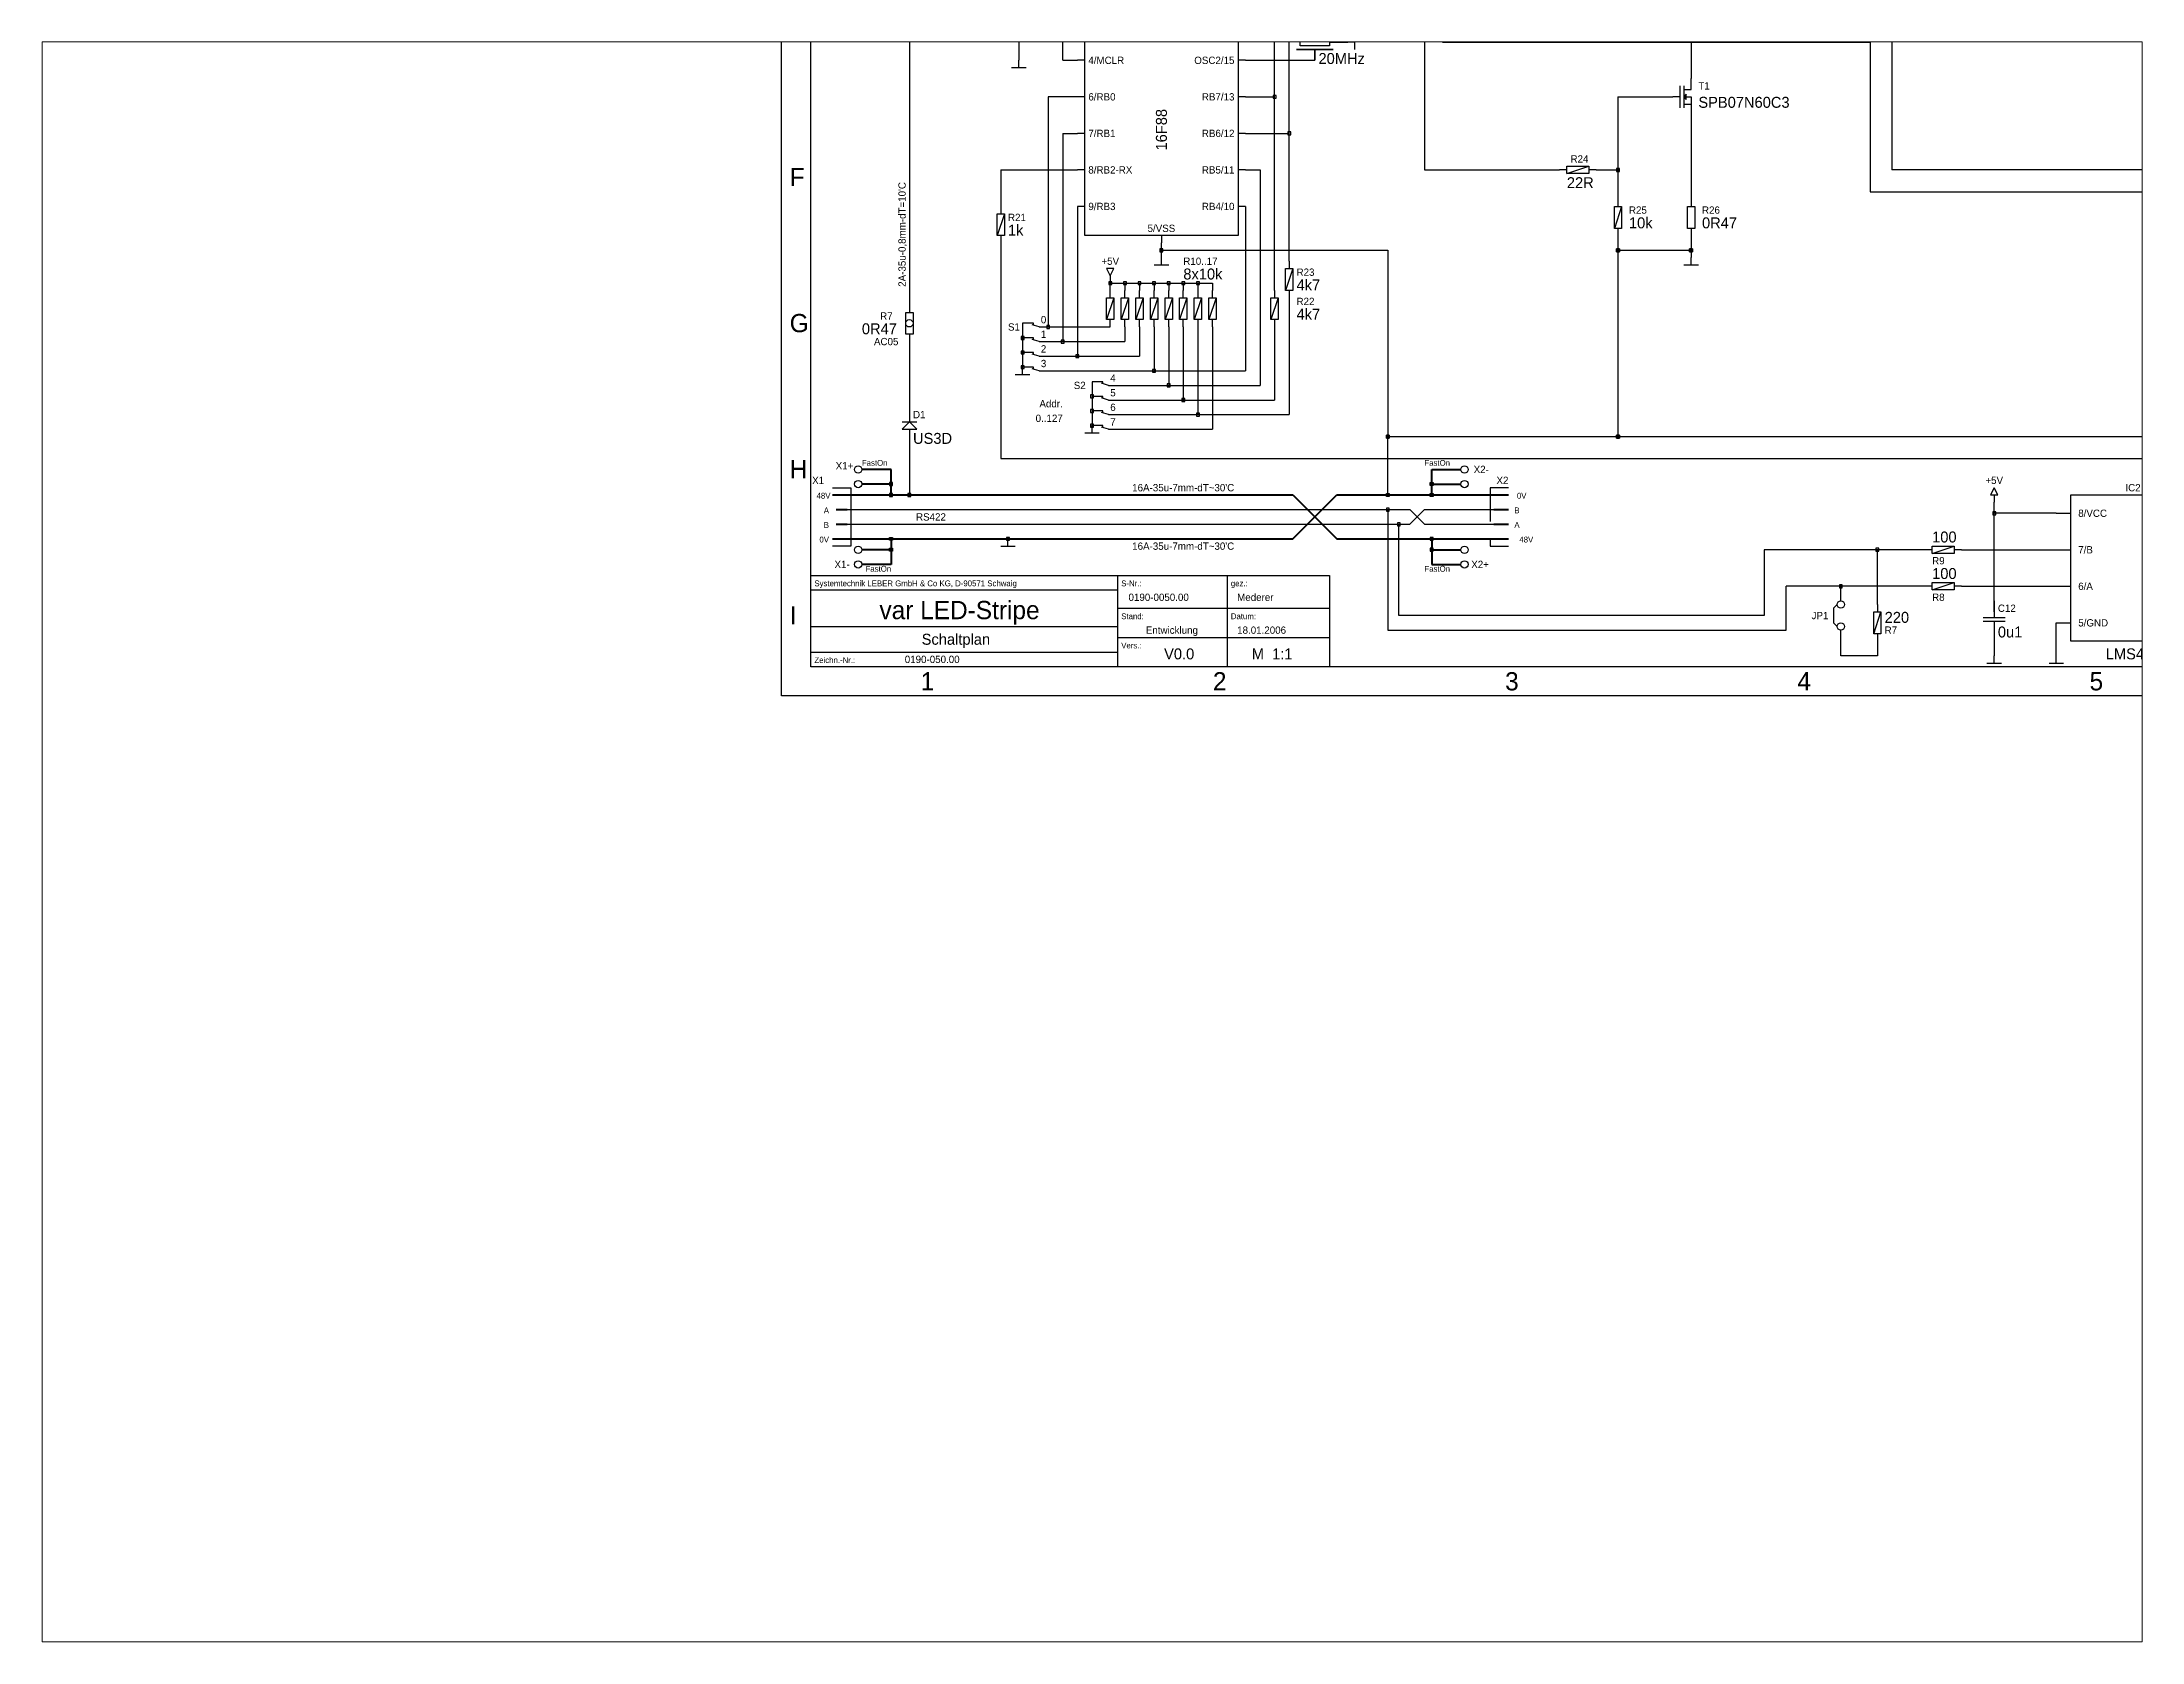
# Paper-space layout 'Layout1' of a CAD drawing. Extents: x 27 to 240, y 20 to 183.
# The model-space entities are those that its viewports show. They can reach past a viewport. Long polylines and large blocks are cut down to what shows.
import ezdxf
from ezdxf.enums import TextEntityAlignment as Align

# ---------------------------------------------------------------- set-up
doc = ezdxf.new("R2010")
doc.units = 0
doc.header["$LTSCALE"] = 0.2
doc.linetypes.add('SOLID', pattern=[0])
doc.linetypes.add('STRICHLINIE', pattern=[19.05, 12.7, -6.35])
doc.layers.get('0').update_dxf_attribs({"linetype": 'CONTINUOUS'})
for name, color, linetype in [('_LAYER_1', 7, 'SOLID'), ('RAHMEN', 5, 'CONTINUOUS'), ('Schaltplan', 7, 'CONTINUOUS'), ('ZEICHNUNG', 7, 'CONTINUOUS')]:
    doc.layers.add(name, color=color, linetype=linetype)

# ---------------------------------------------------------------- blocks, each defined once
blk = doc.blocks.new('Schrift_N')
for p, q in [((42, 12.5), (42, 0)), ((57, 12.5), (57, 0)), ((0, 10.5), (42, 10.5)), ((42, 8), (71, 8)), ((0, 5.5), (42, 5.5)), ((42, 4), (71, 4)), ((0, 2), (42, 2))]:
    blk.add_line(p, q)
blk.add_lwpolyline([(0, 12.5), (71, 12.5), (71, 0), (0, 0)], close=True)
for s, p in [('Systemtechnik LEBER GmbH & Co KG, D-90571 Schwaig', (0.5, 11)), ('S-Nr.:', (42.5, 11)), ('gez.:', (57.5, 11)), ('Stand:', (42.5, 6.5)), ('Datum:', (57.5, 6.5)), ('Vers.:', (42.5, 2.5)), ('Zeichn.-Nr.:', (0.5, 0.5))]:
    blk.add_text(s, height=0.8).set_placement(p)
for tag, height, p in [('PROJEKT', 2.5, (20.5, 6.5)), ('BEZEICHNUNG', 1.5, (20, 3))]:
    blk.add_attdef(tag, text='', height=height).set_placement(p, align=Align.CENTER)
for tag, p, height in [('SACHNUMMER', (46, 9), 1), ('BEARBEITER', (58.5, 9), 1), ('STAND', (46, 4.5), 1), ('DATUM', (58.5, 4.5), 1), ('ZEICHNG.-NR', (13, 0.5), 1), ('VERS', (48.5, 1), 1.5), ('MASST', (60.5, 1), 1.5)]:
    blk.add_attdef(tag, p, '', height=height)
blk = doc.blocks.new('RAHMEN4Q')
at = {"layer": 'RAHMEN'}
for p, q in [((0, 180), (285, 180)), ((0, 0), (0, 180)), ((4, 4), (4, 180)), ((285, 180), (285, 0)), ((285, 4), (4, 4)), ((285, 0), (0, 0))]:
    blk.add_line(p, q, dxfattribs=at)
for s, p in [('A', (1.12, 169.78)), ('B', (1.12, 149.78)), ('C', (1.12, 129.78)), ('D', (1.12, 109.78)), ('E', (1.12, 89.78)), ('F', (1.12, 69.78)), ('G', (1.12, 49.78)), ('H', (1.12, 29.78)), ('I', (1.12, 9.78)), ('1', (19.05, 0.75)), ('2', (59.05, 0.75)), ('3', (99.05, 0.75)), ('4', (139.05, 0.75)), ('5', (179.05, 0.75)), ('6', (219.05, 0.75)), ('7', (259.05, 0.75))]:
    blk.add_text(s, height=2.5, dxfattribs=at).set_placement(p)
blk = doc.blocks.new('GND')
at = {"layer": '_LAYER_1'}
blk.add_line((0, -1), (0, 0), dxfattribs=at)
at = {"layer": '_LAYER_1', "lineweight": 30}
blk.add_line((-1, -1), (1, -1), dxfattribs=at)
blk = doc.blocks.new('FET')
for p, q in [((1, 0), (0, 0)), ((1, -1.5), (1, 1.5)), ((1.5, 1), (2.5, 1)), ((1.85, 0.35), (1.5, 0)), ((1.5, 0), (2.5, 0)), ((1.5, 0), (1.85, -0.35)), ((1.85, -0.35), (1.85, 0.35))]:
    blk.add_line(p, q)
at = {"layer": 'Schaltplan'}
for p, q in [((1.5, 1.5), (1.5, -1.5)), ((2.5, 1), (2.5, 2.5)), ((2.5, 0), (2.5, -2.5)), ((1.5, -1), (2.5, -1))]:
    blk.add_line(p, q, dxfattribs=at)
for tag, p, height in [('TX', (3.5, 1), 1), ('TYP', (3.5, -1.5), 1.5)]:
    blk.add_attdef(tag, p, '', height=height)
blk = doc.blocks.new('R_SENKRECHT')
at = {"layer": 'ZEICHNUNG'}
for p, q in [((0, 5), (0, 4)), ((0, 1), (0, 0))]:
    blk.add_line(p, q, dxfattribs=at)
blk.add_lwpolyline([(-0.5, 1), (-0.5, 4), (0.5, 4), (0.5, 1)], close=True, dxfattribs=at)
for tag, p, height in [('1K0', (1, 2.5), 1.5), ('RX', (1, 1), 1)]:
    blk.add_attdef(tag, p, '', height=height, dxfattribs=at)
blk = doc.blocks.new('VERBINDUNG')
at = {"layer": 'ZEICHNUNG'}
for p, q in [((0.2, 0.2), (-0.2, 0.2)), ((-0.2, 0.2), (-0.2, -0.2)), ((0.2, -0.2), (0.2, 0.2)), ((-0.2, -0.2), (0.2, -0.2))]:
    blk.add_line(p, q, dxfattribs=at)
blk = doc.blocks.new('R_WAAGRECHT')
at = {"layer": 'ZEICHNUNG'}
for p, q in [((-4, 0), (-5, 0)), ((-4, -0.5), (-4, 0.5)), ((-4, 0.5), (-1, 0.5)), ((-1, 0.5), (-1, -0.5)), ((0, 0), (-1, 0)), ((-1, -0.5), (-4, -0.5))]:
    blk.add_line(p, q, dxfattribs=at)
for tag, p, height in [('1K0', (-4, 1), 1.5), ('RX', (-4, -2), 1)]:
    blk.add_attdef(tag, p, '', height=height, dxfattribs=at)
blk = doc.blocks.new('U-plus')
for p, q in [((-0.5, 2), (0, 1)), ((0.5, 2), (-0.5, 2)), ((0, 1), (0.5, 2)), ((0, 1), (0, 0))]:
    blk.add_line(p, q)
blk.add_attdef('U', text='', height=1).set_placement((0, 3), align=Align.MIDDLE)
blk = doc.blocks.new('MCP41XXX')
for p, q in [((-20, 0), (-18, 0)), ((-2, 0), (0, 0)), ((-20, -5), (-18, -5)), ((-2, -5), (0, -5)), ((-20, -10), (-18, -10)), ((-2, -10), (0, -10)), ((-20, -15), (-18, -15)), ((-2, -15), (0, -15))]:
    blk.add_line(p, q)
at = {"lineweight": 30}
blk.add_lwpolyline([(-18, 2.5), (-2, 2.5), (-2, -17.5), (-18, -17.5)], close=True, dxfattribs=at)
for tag, height, p in [('Name', 1, (-9.5, 3)), ('Wert', 1.5, (-9.5, -19.5))]:
    blk.add_attdef(tag, text='', height=height).set_placement(p, align=Align.CENTER)
for tag, p in [('8', (-17, -0.5)), ('7', (-17, -5.5)), ('6', (-17, -10.5)), ('5', (-17, -15.5))]:
    blk.add_attdef(tag, p, '', height=1)
for tag, p in [('1', (-2.5, -0.5)), ('2', (-2.5, -5.5)), ('3', (-2.5, -10.5)), ('4', (-2.5, -15.5))]:
    blk.add_attdef(tag, text='', height=1).set_placement(p, align=Align.RIGHT)
blk = doc.blocks.new('C_SENKRECHT')
at = {"layer": 'ZEICHNUNG'}
for p, q in [((0, 5), (0, 2.75)), ((-1.5, 2.75), (1.5, 2.75)), ((-1.5, 2.25), (1.5, 2.25)), ((0, 2.25), (0, 0))]:
    blk.add_line(p, q, dxfattribs=at)
for tag, p, height in [('+', (-1, 3), 1), ('C', (0.5, 3.5), 1), ('100N', (0.5, 0), 1.5)]:
    blk.add_attdef(tag, p, '', height=height, dxfattribs=at)
blk = doc.blocks.new('+U')
for p, q in [((0, 2), (-0.5, 1)), ((-0.5, 1), (0.5, 1)), ((0.5, 1), (0, 2)), ((0, 1), (0, 0))]:
    blk.add_line(p, q)
blk.add_attdef('U', text='', height=1).set_placement((0, 3), align=Align.MIDDLE)
blk = doc.blocks.new('SWITCH')
for p, q in [((-1.25, 0.5), (-1.5, 0.5)), ((-0.25, 0), (0, 0))]:
    blk.add_line(p, q)
at = {"lineweight": 30}
for p, q in [((-1, 0.5), (-1.25, 0.5)), ((-0.25, 0), (-1.2, 0.29)), ((-1, 0.25), (-1, 0.5))]:
    blk.add_line(p, q, dxfattribs=at)
blk = doc.blocks.new('Verbindung-dick')
at = {"lineweight": 30}
for p, q in [((-0.2, 0.2), (-0.2, -0.2)), ((0.2, 0.2), (-0.2, 0.2)), ((-0.2, 0.2), (-0.2, -0.2)), ((0.2, 0.2), (-0.2, 0.2)), ((0.2, -0.2), (0.2, 0.2)), ((0.2, -0.2), (0.2, 0.2)), ((-0.2, -0.2), (0.2, -0.2)), ((-0.2, -0.2), (0.2, -0.2))]:
    blk.add_line(p, q, dxfattribs=at)
blk = doc.blocks.new('D_oben')
for p, q in [((-1, 0.5), (1, 0.5)), ((0, 0.5), (-1, -0.5)), ((0, 2.5), (0, 0.5)), ((1, -0.5), (0, 0.5)), ((-1, -0.5), (1, -0.5)), ((0, -0.5), (0, -2.5))]:
    blk.add_line(p, q)
for tag, p, height in [('D', (0.5, 1), 1), ('TYP', (0.5, -2.5), 1.5)]:
    blk.add_attdef(tag, p, '', height=height)
blk = doc.blocks.new('Quartz')
for p, q in [((-2.5, 1), (2.5, 1)), ((0, 2.5), (0, 1))]:
    blk.add_line(p, q)
for points in [[(-2, 0.5), (2, 0.5), (2, -0.5), (-2, -0.5)], [(2, 0), (4.5, 0), (4.5, 0), (2, 0)], [(-2.5, -1), (2.5, -1), (2.5, -1), (-2.5, -1)], [(0, -1), (0, -1), (0, -2.5), (0, -2.5)]]:
    blk.add_lwpolyline(points, close=True)
at = {"layer": 'ZEICHNUNG', "rotation": 90}
blk.add_blockref('GND', (4.5, 0), dxfattribs=at)
at = {"layer": 'ZEICHNUNG'}
for tag, p, height in [('Q', (0.5, 2), 1), ('FREQU', (0.5, -3), 1.5)]:
    blk.add_attdef(tag, p, '', height=height, dxfattribs=at)
blk = doc.blocks.new('16F818')
for p, q in [((11.5, 5), (11.5, 4)), ((1, 0), (0, 0)), ((23, 0), (22, 0)), ((1, -5), (0, -5)), ((23, -5), (22, -5)), ((1, -10), (0, -10)), ((23, -10), (22, -10)), ((1, -15), (0, -15)), ((23, -15), (22, -15)), ((1, -20), (0, -20)), ((23, -20), (22, -20)), ((1, -25), (0, -25)), ((23, -25), (22, -25)), ((1, -30), (0, -30)), ((23, -30), (22, -30)), ((1, -35), (0, -35)), ((23, -35), (22, -35)), ((11.5, -39), (11.5, -40))]:
    blk.add_line(p, q)
at = {"lineweight": 30}
blk.add_lwpolyline([(1, 4), (22, 4), (22, -39), (1, -39)], close=True, dxfattribs=at)
for tag, p in [('P14', (11.5, 2.5)), ('P5', (11.5, -38.5))]:
    blk.add_attdef(tag, text='', height=1).set_placement(p, align=Align.CENTER)
for tag, p in [('P1', (1.5, -0.5)), ('P2', (1.5, -5.5)), ('P3', (1.5, -10.5)), ('P4', (1.5, -15.5)), ('P6', (1.5, -20.5)), ('P7', (1.5, -25.5)), ('P8', (1.5, -30.5)), ('P9', (1.5, -35.5))]:
    blk.add_attdef(tag, p, '', height=1)
for tag, p in [('P18', (21.5, -0.5)), ('P17', (21.5, -5.5)), ('P16', (21.5, -10.5)), ('P15', (21.5, -15.5)), ('P13', (21.5, -20.5)), ('P12', (21.5, -25.5)), ('P11', (21.5, -30.5)), ('P10', (21.5, -35.5))]:
    blk.add_attdef(tag, text='', height=1).set_placement(p, align=Align.RIGHT)
blk.add_attdef('POS', text='', height=1).set_placement((11.5, -7.5), align=Align.MIDDLE)
blk.add_attdef('WERT', text='', height=1.5, rotation=90).set_placement((11.5, -24.5), align=Align.MIDDLE)

msp = doc.modelspace()

# ---------------------------------------------------------------- linework, layer by layer
at = {"layer": 'Schaltplan', "lineweight": 30}
for p, q in [((117.5, 254.5), (117.5, 162.5)), ((214.5, 171), (224.5, 171)), ((214.5, 171), (214.5, 145.5)), ((117.5, 159.5), (117.5, 147.5)), ((117.5, 146.5), (117.5, 137.5)), ((183, 137.5), (183, 145.5)), ((183, 145.5), (356.5, 145.5))]:
    msp.add_line(p, q, dxfattribs=at)
at = {"layer": 'Schaltplan'}
for p, q in [((138.5, 197), (138.5, 237.5)), ((167.5, 165.5), (167.5, 232.5)), ((169.5, 169.5), (169.5, 231)), ((224.5, 231), (224.5, 194.5)), ((190.5, 212), (190.5, 199.5)), ((188, 207), (188, 182)), ((252, 207), (252, 182)), ((132.5, 202.5), (132.5, 197)), ((190.5, 199.5), (249, 199.5)), ((249, 199.5), (249, 179)), ((138.5, 197), (140.5, 197)), ((163.5, 197), (173, 197)), ((136.5, 192), (136.5, 160.5)), ((140.5, 192), (136.5, 192)), ((163.5, 192), (167.5, 192)), ((214.5, 192), (214.5, 178)), ((214.5, 192), (222, 192)), ((138.5, 187), (138.5, 158.5)), ((138.5, 187), (140.5, 187)), ((163.5, 187), (169.5, 187)), ((224.5, 189.5), (224.5, 178)), ((130, 182), (140.5, 182)), ((130, 182), (130, 177)), ((163.5, 182), (165.5, 182)), ((165.5, 182), (165.5, 152.5)), ((188, 182), (206.5, 182)), ((207.5, 181.5), (210.5, 182.5)), ((211.5, 182), (214.5, 182)), ((345.5, 182), (252, 182)), ((249, 179), (289.5, 179)), ((130.5, 176), (129.5, 173)), ((140.5, 177), (140.5, 156.5)), ((163.5, 177), (163.5, 154.5)), ((215, 177), (214, 174)), ((214.5, 173), (214.5, 171)), ((224.5, 173), (224.5, 170)), ((130, 172), (130, 142.5)), ((152, 170), (152, 172)), ((152, 171), (183, 171)), ((183, 171), (183, 145.5)), ((170, 168.5), (169, 165.5)), ((145.5, 164.5), (144.5, 161.5)), ((145, 165.5), (145, 166.5)), ((145, 166.5), (159, 166.5)), ((147.5, 164.5), (146.5, 161.5)), ((147, 166.5), (147, 165.5)), ((149.5, 164.5), (148.5, 161.5)), ((149, 166.5), (149, 165.5)), ((151.5, 164.5), (150.5, 161.5)), ((151, 166.5), (151, 165.5)), ((153.5, 164.5), (152.5, 161.5)), ((153, 166.5), (153, 165.5)), ((155.5, 164.5), (154.5, 161.5)), ((155, 166.5), (155, 165.5)), ((157.5, 164.5), (156.5, 161.5)), ((157, 166.5), (157, 165.5)), ((159.5, 164.5), (158.5, 161.5)), ((159, 166.5), (159, 165.5)), ((168, 164.5), (167, 161.5)), ((169.5, 164.5), (169.5, 148.5)), ((134, 161), (133, 161)), ((133, 161), (133, 155)), ((134, 159), (133, 159)), ((135.5, 160.5), (145, 160.5)), ((135.5, 158.5), (147, 158.5)), ((147, 160.5), (147, 158.5)), ((149, 160.5), (149, 156.5)), ((151, 160.5), (151, 154.5)), ((153, 160.5), (153, 152.5)), ((155, 160.5), (155, 150.5)), ((157, 160.5), (157, 148.5)), ((159, 160.5), (159, 146.5)), ((167.5, 160.5), (167.5, 150.5)), ((134, 157), (133, 157)), ((135.5, 156.5), (149, 156.5)), ((134, 155), (133, 155)), ((135.5, 154.5), (163.5, 154.5)), ((143.5, 153), (142.5, 153)), ((142.5, 153), (142.5, 147)), ((145, 152.5), (165.5, 152.5)), ((143.5, 151), (142.5, 151)), ((145, 150.5), (167.5, 150.5)), ((143.5, 149), (142.5, 149)), ((143.5, 147), (142.5, 147)), ((145, 148.5), (169.5, 148.5)), ((145, 146.5), (159, 146.5)), ((130, 142.5), (159.5, 142.5)), ((159.5, 142.5), (297, 142.5)), ((107, 138.5), (109.5, 138.5)), ((109.5, 138.5), (109.5, 130.5)), ((109, 135.5), (186, 135.5)), ((183, 135.5), (183, 119)), ((186, 135.5), (188, 133.5)), ((186, 133.5), (188, 135.5)), ((188, 135.5), (197.5, 135.5)), ((266, 121.5), (266, 136.5)), ((109, 133.5), (186, 133.5)), ((184.5, 121), (184.5, 133.5)), ((188, 133.5), (197.5, 133.5)), ((274.5, 135), (266, 135)), ((109.5, 130.5), (107, 130.5)), ((256.5, 130), (234.5, 130)), ((234.5, 130), (234.5, 121)), ((250, 122.5), (250, 130)), ((257.5, 129.5), (260.5, 130.5)), ((261.5, 130), (274.5, 130)), ((256.5, 125), (237.5, 125)), ((237.5, 119), (237.5, 125)), ((245, 123), (245, 125)), ((257.5, 124.5), (260.5, 125.5)), ((261.5, 125), (274.5, 125)), ((234.5, 121), (184.5, 121)), ((244.5, 122.5), (244, 122)), ((244, 122), (244, 120)), ((249.5, 118.5), (250.5, 121.5)), ((183, 119), (237.5, 119)), ((244, 120), (244.5, 119.5)), ((245, 115.5), (245, 119)), ((266, 118), (266, 115.5)), ((274.5, 115.5), (274.5, 120)), ((250, 115.5), (245, 115.5)), ((250, 117.5), (250, 115.5))]:
    msp.add_line(p, q, dxfattribs=at)
at = {"layer": 'Schaltplan', "lineweight": 50}
for p, q in [((115, 141), (111, 141)), ((115, 137.5), (115, 141)), ((189, 137.5), (189, 141)), ((189, 141), (193, 141)), ((115, 139), (111, 139)), ((189, 139), (193, 139)), ((109, 137.5), (170, 137.5)), ((170, 137.5), (176, 131.5)), ((170, 131.5), (176, 137.5)), ((176, 137.5), (197.5, 137.5)), ((109, 131.5), (170, 131.5)), ((115, 130), (111, 130)), ((115, 131.5), (115, 128)), ((176, 131.5), (197.5, 131.5)), ((189, 131.5), (189, 128)), ((189, 130), (193, 130)), ((115, 128), (111, 128)), ((189, 128), (193, 128))]:
    msp.add_line(p, q, dxfattribs=at)
at = {"layer": 'Schaltplan', "linetype": 'STRICHLINIE'}
for p, q in [((199.5, 138.5), (197, 138.5)), ((197, 138.5), (197, 130.5)), ((197, 130.5), (199.5, 130.5))]:
    msp.add_line(p, q, dxfattribs=at)
at = {"layer": 'Schaltplan', "lineweight": 80}
for p, q in [((107, 137.5), (109, 137.5)), ((107.5, 135.5), (109, 135.5)), ((197.5, 137.5), (199.5, 137.5)), ((197.5, 135.5), (199.5, 135.5)), ((107.5, 133.5), (109, 133.5)), ((197.5, 133.5), (199.5, 133.5)), ((107, 131.5), (109, 131.5)), ((197.5, 131.5), (199.5, 131.5))]:
    msp.add_line(p, q, dxfattribs=at)
at = {"layer": 'Schaltplan'}
for centre in [(117.5, 161), (110.5, 141), (193.5, 141), (110.5, 139), (193.5, 139), (110.5, 130), (193.5, 130), (110.5, 128), (193.5, 128), (245, 122.5), (245, 119.5)]:
    msp.add_circle(centre, 0.5, dxfattribs=at)

# ---------------------------------------------------------------- block references
at = {"layer": 'RAHMEN', "lineweight": 40}
msp.add_blockref('RAHMEN4Q', (100, 110), dxfattribs=at)
at = {"layer": 'RAHMEN'}
ref = msp.add_blockref('Schrift_N', (104, 114), dxfattribs=at)
ref.add_attrib('SACHNUMMER', '0190-0050.00', (147.5, 123), dxfattribs={"height": 1})
ref.add_attrib('STAND', 'Entwicklung', (149.87, 118.5), dxfattribs={"height": 1})
ref.add_attrib('PROJEKT', 'var LED-Stripe', dxfattribs={"height": 2.5}).set_placement((124.37, 120.5), align=Align.CENTER)
ref.add_attrib('BEZEICHNUNG', 'Schaltplan', dxfattribs={"height": 1.5}).set_placement((123.87, 117), align=Align.CENTER)
ref.add_attrib('ZEICHNG.-NR', '0190-050.00', (116.87, 114.5), dxfattribs={"height": 1})
ref.add_attrib('BEARBEITER', 'Mederer', (162.37, 123), dxfattribs={"height": 1})
ref.add_attrib('MASST', 'M  1:1', (164.37, 115), dxfattribs={"height": 1.5})
ref.add_attrib('VERS', 'V0.0', (152.37, 115), dxfattribs={"height": 1.5})
ref.add_attrib('DATUM', '18.01.2006', (162.37, 118.5), dxfattribs={"height": 1})
at = {"layer": 'Schaltplan'}
for name, p, values in [('16F818', (140.5, 212), {'P4': '4/MCLR', 'P9': '9/RB3', 'P8': '8/RB2-RX', 'P7': '7/RB1', 'P6': '6/RB0', 'P5': '5/VSS', 'P10': 'RB4/10', 'WERT': '16F88', 'P11': 'RB5/11', 'P12': 'RB6/12', 'P13': 'RB7/13', 'P15': 'OSC2/15', 'P3': '3/RA4', 'P2': '2/RA3', 'P1': '1/RA2', 'POS': 'ICx', 'P14': '14/VDD', 'P18': 'RA1/18', 'P16': 'OSC1/16', 'P17': 'RA0/17'}), ('Quartz', (173, 199.5), {'FREQU': '20MHz', 'Q': 'Qx'}), ('FET', (222, 192), {'TYP': 'SPB07N60C3', 'TX': 'T1'}), ('U-plus', (145, 166.5), {'U': '+5V'}), ('D_oben', (117.5, 147), {'D': 'D1', 'TYP': 'US3D'}), ('+U', (266, 136.5), {'U': '+5V'}), ('R_WAAGRECHT', (261.5, 130), {'RX': 'R9', '1K0': '100'}), ('R_WAAGRECHT', (261.5, 125), {'RX': 'R8', '1K0': '100'}), ('R_SENKRECHT', (250, 117.5), {'RX': 'R7', '1K0': '220'})]:
    msp.add_blockref(name, p, dxfattribs=at).add_auto_attribs(values)
for name, p in [('GND', (132.5, 197)), ('VERBINDUNG', (167.5, 192)), ('VERBINDUNG', (167.5, 192)), ('VERBINDUNG', (169.5, 187)), ('VERBINDUNG', (169.5, 187)), ('VERBINDUNG', (214.5, 182)), ('VERBINDUNG', (214.5, 182)), ('GND', (152, 170)), ('VERBINDUNG', (152, 171)), ('VERBINDUNG', (152, 171)), ('VERBINDUNG', (214.5, 171)), ('VERBINDUNG', (214.5, 171)), ('GND', (224.5, 170)), ('VERBINDUNG', (224.5, 171)), ('VERBINDUNG', (145, 166.5)), ('VERBINDUNG', (145, 166.5)), ('VERBINDUNG', (147, 166.5)), ('VERBINDUNG', (147, 166.5)), ('VERBINDUNG', (149, 166.5)), ('VERBINDUNG', (149, 166.5)), ('VERBINDUNG', (151, 166.5)), ('VERBINDUNG', (151, 166.5)), ('VERBINDUNG', (153, 166.5)), ('VERBINDUNG', (153, 166.5)), ('VERBINDUNG', (155, 166.5)), ('VERBINDUNG', (155, 166.5)), ('VERBINDUNG', (157, 166.5)), ('VERBINDUNG', (157, 166.5)), ('SWITCH', (135.5, 160.5)), ('VERBINDUNG', (133, 159)), ('VERBINDUNG', (133, 159)), ('SWITCH', (135.5, 158.5)), ('VERBINDUNG', (136.5, 160.5)), ('VERBINDUNG', (136.5, 160.5)), ('VERBINDUNG', (138.5, 158.5)), ('VERBINDUNG', (138.5, 158.5)), ('VERBINDUNG', (133, 157)), ('VERBINDUNG', (133, 157)), ('SWITCH', (135.5, 156.5)), ('VERBINDUNG', (140.5, 156.5)), ('VERBINDUNG', (140.5, 156.5)), ('GND', (133, 155)), ('VERBINDUNG', (133, 155)), ('VERBINDUNG', (133, 155)), ('SWITCH', (135.5, 154.5)), ('SWITCH', (145, 152.5)), ('VERBINDUNG', (151, 154.5)), ('VERBINDUNG', (151, 154.5)), ('VERBINDUNG', (153, 152.5)), ('VERBINDUNG', (153, 152.5)), ('VERBINDUNG', (142.5, 151)), ('VERBINDUNG', (142.5, 151)), ('SWITCH', (145, 150.5)), ('VERBINDUNG', (155, 150.5)), ('VERBINDUNG', (155, 150.5)), ('GND', (142.5, 147)), ('VERBINDUNG', (142.5, 149)), ('VERBINDUNG', (142.5, 149)), ('VERBINDUNG', (142.5, 147)), ('VERBINDUNG', (142.5, 147)), ('SWITCH', (145, 148.5)), ('SWITCH', (145, 146.5)), ('VERBINDUNG', (157, 148.5)), ('VERBINDUNG', (157, 148.5)), ('VERBINDUNG', (183, 145.5)), ('VERBINDUNG', (183, 145.5)), ('VERBINDUNG', (214.5, 145.5)), ('VERBINDUNG', (214.5, 145.5)), ('Verbindung-dick', (115, 139)), ('Verbindung-dick', (115, 137.5)), ('Verbindung-dick', (117.5, 137.5)), ('VERBINDUNG', (183, 135.5)), ('VERBINDUNG', (183, 135.5)), ('VERBINDUNG', (266, 135)), ('VERBINDUNG', (184.5, 133.5)), ('VERBINDUNG', (184.5, 133.5)), ('GND', (131, 131.5)), ('Verbindung-dick', (131, 131.5)), ('VERBINDUNG', (250, 130)), ('VERBINDUNG', (245, 125)), ('GND', (266, 115.5)), ('GND', (274.5, 115.5))]:
    msp.add_blockref(name, p, dxfattribs=at)
ref = msp.add_blockref('R_WAAGRECHT', (211.5, 182), dxfattribs=at)
ref.add_attrib('RX', 'R24', (208, 183), dxfattribs={"layer": 'ZEICHNUNG', "height": 1})
ref.add_attrib('1K0', '22R', (207.5, 179.5), dxfattribs={"layer": 'ZEICHNUNG', "height": 1.5})
ref = msp.add_blockref('R_SENKRECHT', (130, 172), dxfattribs=at)
ref.add_attrib('RX', 'R21', (131, 175), dxfattribs={"layer": 'ZEICHNUNG', "height": 1})
ref.add_attrib('1K0', '1k', (131, 173), dxfattribs={"layer": 'ZEICHNUNG', "height": 1.5})
ref = msp.add_blockref('R_SENKRECHT', (214.5, 173), dxfattribs=at)
ref.add_attrib('RX', 'R25', (216, 176), dxfattribs={"layer": 'ZEICHNUNG', "height": 1})
ref.add_attrib('1K0', '10k', (216, 174), dxfattribs={"layer": 'ZEICHNUNG', "height": 1.5})
ref = msp.add_blockref('R_SENKRECHT', (224.5, 173), dxfattribs=at)
ref.add_attrib('RX', 'R26', (226, 176), dxfattribs={"layer": 'ZEICHNUNG', "height": 1})
ref.add_attrib('1K0', '0R47', (226, 174), dxfattribs={"layer": 'ZEICHNUNG', "height": 1.5})
ref = msp.add_blockref('R_SENKRECHT', (157, 160.5), dxfattribs=at)
ref.add_attrib('RX', 'R10..17', (155, 169), dxfattribs={"layer": 'ZEICHNUNG', "height": 1})
ref.add_attrib('1K0', '8x10k', (155, 167), dxfattribs={"layer": 'ZEICHNUNG', "height": 1.5})
at = {"layer": 'Schaltplan', "lineweight": 30, "xscale": -1}
for p in [(214.5, 171), (214.5, 171), (224.5, 171), (224.5, 171), (183, 145.5), (183, 145.5), (214.5, 145.5), (214.5, 145.5), (189, 139), (189, 139), (183, 137.5), (183, 137.5), (189, 137.5), (189, 137.5)]:
    msp.add_blockref('VERBINDUNG', p, dxfattribs=at)
at = {"layer": 'Schaltplan', "xscale": -1}
for p in [(214.5, 171), (224.5, 171), (183, 145.5), (214.5, 145.5), (189, 139), (183, 137.5), (189, 137.5)]:
    msp.add_blockref('Verbindung-dick', p, dxfattribs=at)
at = {"layer": 'Schaltplan'}
ref = msp.add_blockref('R_SENKRECHT', (169.5, 164.5), dxfattribs=at)
ref.add_attrib('RX', 'R23', (170.5, 167.5), dxfattribs={"layer": 'ZEICHNUNG', "height": 1})
ref.add_attrib('1K0', '4k7', (170.5, 165.5), dxfattribs={"layer": 'ZEICHNUNG', "height": 1.5})
for name, p, rotation in [('R_WAAGRECHT', (145, 160.5), 270), ('R_WAAGRECHT', (147, 160.5), 270), ('R_WAAGRECHT', (149, 160.5), 270), ('R_WAAGRECHT', (151, 160.5), 270), ('R_WAAGRECHT', (153, 160.5), 270), ('R_WAAGRECHT', (155, 160.5), 270), ('R_WAAGRECHT', (159, 160.5), 270), ('Verbindung-dick', (189, 131.5), 180), ('Verbindung-dick', (189, 130), 180)]:
    msp.add_blockref(name, p, dxfattribs=dict(at, rotation=rotation))
ref = msp.add_blockref('R_SENKRECHT', (167.5, 160.5), dxfattribs=at)
ref.add_attrib('RX', 'R22', (170.5, 163.5), dxfattribs={"layer": 'ZEICHNUNG', "height": 1})
ref.add_attrib('1K0', '4k7', (170.5, 161.5), dxfattribs={"layer": 'ZEICHNUNG', "height": 1.5})
ref = msp.add_blockref('R_SENKRECHT', (117.5, 158.5), dxfattribs=at)
ref.add_attrib('RX', 'R7', (113.5, 161.5), dxfattribs={"layer": 'ZEICHNUNG', "height": 1})
ref.add_attrib('1K0', '0R47', (111, 159.5), dxfattribs={"layer": 'ZEICHNUNG', "height": 1.5})
at = {"layer": 'Schaltplan', "lineweight": 30}
for p in [(115, 139), (115, 139), (115, 137.5), (115, 137.5), (117.5, 137.5), (117.5, 137.5), (131, 131.5), (131, 131.5)]:
    msp.add_blockref('VERBINDUNG', p, dxfattribs=at)
at = {"layer": 'Schaltplan'}
ref = msp.add_blockref('MCP41XXX', (294.5, 135), dxfattribs=at)
ref.add_attrib('Wert', 'LMS485', dxfattribs={"layer": '0', "height": 1.5}).set_placement((285, 115), align=Align.CENTER)
ref.add_attrib('5', '5/GND', (277.5, 119.5), dxfattribs={"layer": '0', "height": 1})
ref.add_attrib('4', 'DI/4', dxfattribs={"layer": '0', "height": 1}).set_placement((292, 119.5), align=Align.RIGHT)
ref.add_attrib('6', '6/A', (277.5, 124.5), dxfattribs={"layer": '0', "height": 1})
ref.add_attrib('7', '7/B', (277.5, 129.5), dxfattribs={"layer": '0', "height": 1})
ref.add_attrib('8', '8/VCC', (277.5, 134.5), dxfattribs={"layer": '0', "height": 1})
ref.add_attrib('Name', 'IC2', dxfattribs={"layer": '0', "height": 1}).set_placement((285, 138), align=Align.CENTER)
ref.add_attrib('3', 'DE/3', dxfattribs={"layer": '0', "height": 1}).set_placement((292, 124.5), align=Align.RIGHT)
ref.add_attrib('2', 'RE/2', dxfattribs={"layer": '0', "height": 1}).set_placement((292, 129.5), align=Align.RIGHT)
ref.add_attrib('1', 'RO/1', dxfattribs={"layer": '0', "height": 1}).set_placement((292, 134.5), align=Align.RIGHT)
at = {"layer": 'Schaltplan', "lineweight": 30, "xscale": -1, "rotation": 180}
for p in [(115, 131.5), (115, 131.5), (115, 130), (115, 130)]:
    msp.add_blockref('VERBINDUNG', p, dxfattribs=at)
at = {"layer": 'Schaltplan', "xscale": -1, "rotation": 180}
for p in [(115, 131.5), (115, 130)]:
    msp.add_blockref('Verbindung-dick', p, dxfattribs=at)
at = {"layer": 'Schaltplan', "lineweight": 30, "rotation": 180}
for p in [(189, 131.5), (189, 131.5), (189, 130), (189, 130)]:
    msp.add_blockref('VERBINDUNG', p, dxfattribs=at)
at = {"layer": 'Schaltplan'}
ref = msp.add_blockref('C_SENKRECHT', (266, 118), dxfattribs=at)
ref.add_attrib('100N', '0u1', (266.5, 118), dxfattribs={"layer": 'ZEICHNUNG', "height": 1.5})
ref.add_attrib('C', 'C12', (266.5, 121.5), dxfattribs={"layer": 'ZEICHNUNG', "height": 1})

# ---------------------------------------------------------------- texts
msp.add_text("2A-35u-0,8mm-dT=10'C", height=1, rotation=90, dxfattribs=at).set_placement((117, 166))
for s, height, p in [('S1', 1, (131, 160)), ('0', 1, (135.5, 161)), ('1', 1, (135.5, 159)), ('3', 1, (135.5, 155)), ('2', 1, (135.5, 157)), ('S2', 1, (140, 152)), ('4', 1, (145, 153)), ('5', 1, (145, 151)), ('6', 1, (145, 149)), ('7', 1, (145, 147)), ('FastOn', 0.8, (111, 141.5)), ('FastOn', 0.8, (188, 141.5)), ("16A-35u-7mm-dT~30'C", 1, (148, 138)), ("16A-35u-7mm-dT~30'C", 1, (148, 130)), ('FastOn', 0.8, (111.5, 127)), ('FastOn', 0.8, (188, 127)), ('JP1', 1, (241, 120.5))]:
    msp.add_text(s, height=height, dxfattribs=at).set_placement(p)
for s, height, p in [('AC05', 1, (116, 158)), ('Addr.', 1, (138.5, 149.5)), ('0..127', 1, (138.5, 147.5)), ('X1+', 1, (109.83, 141)), ('X2-', 1, (196.83, 140.5)), ('X1', 1, (105.83, 139)), ('X2', 1, (199.5, 139)), ('48V', 0.8, (106.7, 137)), ('A', 0.8, (106.5, 135)), ('B', 0.8, (201.03, 135)), ('0V', 0.8, (201.97, 137)), ('B', 0.8, (106.5, 133)), ('RS422', 1, (122.5, 134)), ('A', 0.8, (201.03, 133)), ('0V', 0.8, (106.5, 131)), ('48V', 0.8, (202.9, 131)), ('X1-', 1, (109.33, 127.5)), ('X2+', 1, (196.83, 127.5))]:
    msp.add_text(s, height=height, dxfattribs=at).set_placement(p, align=Align.RIGHT)

psp = doc.layouts.get("Layout1")

# ---------------------------------------------------------------- viewports
at = {"layer": 'ZEICHNUNG'}
psp.add_viewport(center=(133.35, 101.6), size=(213.36, 162.56), view_center_point=(142.5, 90), view_height=219.0148, dxfattribs=at)

doc.saveas('drawing.dxf')
